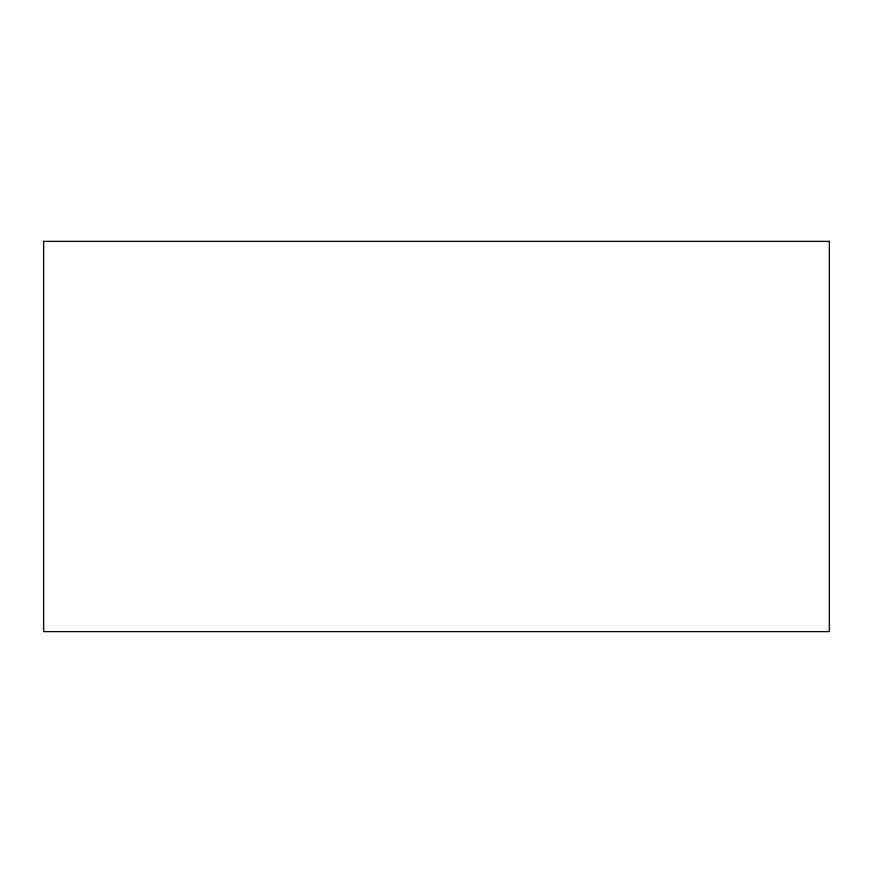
<?xml version="1.0" encoding="UTF-8"?>
<svg xmlns="http://www.w3.org/2000/svg" width="873" height="873" viewBox="0 0 873 873"><rect width="100%" height="100%" fill="white"/><g stroke="black" fill="none" stroke-linecap="round" stroke-linejoin="round"><path stroke-width="1.31" d="M829.35 241.374L43.65 241.374L43.65 631.626L829.35 631.626L829.35 241.374"/></g></svg>
